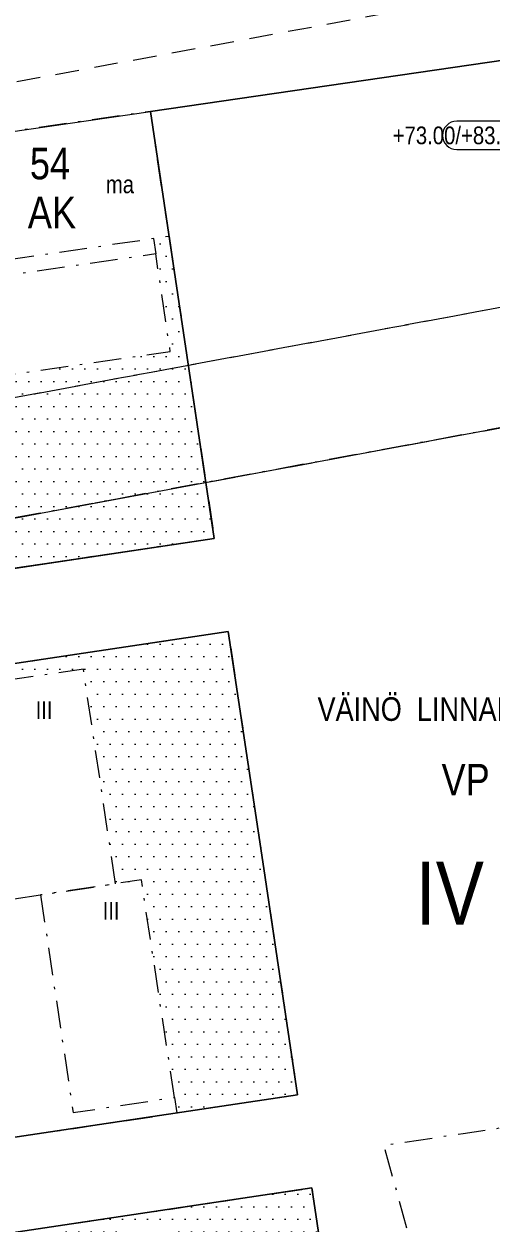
# Model space of a CAD drawing. Header units: metres. Extents: x 24485995 to 24488038, y 6819999 to 6822001.
# Drawn here: x 24486237.6 to 24486296.8, y 6821320.3 to 6821472.5 of the extents above; entities that cross this region are included whole.
import ezdxf

# ---------------------------------------------------------------- set-up
doc = ezdxf.new("R2010")
doc.units = ezdxf.units.M
for name, pattern in [('k10040', [10.3, 3.5, -1.5, 0.3, -1.5, 3.5]), ('k10050', [8, 3, -2, 3]), ('k10li0', [0]), ('k10vi1', [0])]:
    doc.linetypes.add(name, pattern=pattern)
for name, color, linetype, lineweight in [('AK_AsemakaavaTeksti_Kadun_puistonnimi', 7, 'Continuous', 0), ('AK_AsemakaavaTeksti_Kaupunginosan_nimi', 7, 'Continuous', 0), ('AK_AsemakaavaTeksti_Korttelinumero', 7, 'Continuous', 0), ('AK_Kaavamerkinta_Kayttotarkoitusalue', 7, 'Continuous', 0), ('AK_KayttotarkoitusSymboliViiva_Virkistysalueen_kuvio_murtoviiva', 7, 'Continuous', 0), ('AK_KayttotarkoitusViiva', 7, 'Continuous', 0), ('AK_MaanalainenkSymboli', 132, 'Continuous', 0), ('AK_MaanalainenkTeksti_Korkeusmerkinta', 132, 'Continuous', 0), ('AK_MaanalainenkViiva_Alueenosan_raja', 132, 'Continuous', 0), ('AK_MaanalainenkViiva_Liikennealueen_kuvio', 132, 'Continuous', 0), ('AK_MaanalainenkViiva_Ohj_Alueenosan_raja', 132, 'Continuous', 0), ('AK_MuuAsemakaavaTeksti_Alueenosan_kayttotarkoitus', 7, 'Continuous', 0), ('AK_MuuAsemakaavaViiva_alueenosan_raja', 7, 'Continuous', 0), ('AK_RakennusalaTeksti_Kerrosala_tai_luku', 7, 'Continuous', 0), ('AK_RakentaminenTeksti_Korkeusmerkinta_ja_soikio', 7, 'Continuous', 0), ('AK_YmparistoAlue_Istutettava_alue', 7, 'Continuous', 0)]:
    doc.layers.add(name, color=color, linetype=linetype, lineweight=lineweight)
doc.styles.add('ArialNarrow', font='ARIALN.TTF')
pattern_1 = [(0, (0, 0), (0.79375, 1.5875), [0, -1.5875])]

# ---------------------------------------------------------------- blocks, each defined once
blk = doc.blocks.new('AKP43')
at = {"layer": 'AK_RakentaminenTeksti_Korkeusmerkinta_ja_soikio', "color": 7, "linetype": 'Continuous', "lineweight": 13}
for p, q in [((4, 1.800000000745058), (-4, 1.800000000745058)), ((-4, -1.799999999813735), (4, -1.799999999813735))]:
    blk.add_line(p, q, dxfattribs=at)
for centre, start, end in [((-4, 0), 90, 270), ((4, 0), 270, 90)]:
    blk.add_arc(centre, 1.8, start, end, dxfattribs=at)

msp = doc.modelspace()

# ---------------------------------------------------------------- hatches: boundary and pattern name
at = {"layer": 'AK_YmparistoAlue_Istutettava_alue', "linetype": 'Continuous', "lineweight": 0}
h = msp.add_hatch(dxfattribs=at)
h.set_pattern_fill('DOTS', style=0)
h.set_pattern_definition(pattern_1)
h.paths.add_polyline_path([(24486232.6800479, 6821410.4779428), (24486233.04304731, 6821407.997284801), (24486233.4142462, 6821405.52662806), (24486233.78554481, 6821403.0559724), (24486235.5178961, 6821403.31607352), (24486259.7465263, 6821406.93693332), (24486261.7264724, 6821407.23692548), (24486255.9764938, 6821445.61679335), (24486254.0049385, 6821445.326844881), (24486254.2936341, 6821443.35631758), (24486256.1498027, 6821430.99306077), (24486231.9045043, 6821427.462539521), (24486230.0566003, 6821439.82596912), (24486228.3242416, 6821439.57590473), (24486228.604743, 6821437.6754505), (24486228.9759446, 6821435.19478054), (24486229.3471459, 6821432.724111911), (24486229.7184469, 6821430.25334436), (24486230.0896478, 6821427.7826779), (24486230.4526487, 6821425.312012651), (24486230.8238491, 6821422.8313481), (24486231.1951493, 6821420.36068488), (24486231.5663493, 6821417.89002274), (24486231.9375491, 6821415.41936168), (24486232.3088486, 6821412.9487017)], flags=0)
h = msp.add_hatch(dxfattribs=at)
h.set_pattern_fill('DOTS', style=0)
h.set_pattern_definition(pattern_1)
h.paths.add_polyline_path([(24486232.2594406, 6821388.74214936), (24486245.1202592, 6821390.662655171), (24486249.1955873, 6821363.40562475), (24486252.4788803, 6821363.89579872), (24486256.6777182, 6821336.289692641), (24486256.9745965, 6821334.30925918), (24486272.3021044, 6821336.60005834), (24486272.0051261, 6821338.5804918), (24486267.8722842, 6821366.206720191), (24486267.4267998, 6821369.16741779), (24486263.788816, 6821393.46345696), (24486263.4918246, 6821395.4339647), (24486231.9624418, 6821390.712592931)], flags=0)
h = msp.add_hatch(dxfattribs=at)
h.set_pattern_fill('DOTS', style=0)
h.set_pattern_definition(pattern_1)
h.paths.add_polyline_path([(24486274.4055524, 6821322.82712203), (24486274.108574, 6821324.79755578), (24486242.4637899, 6821320.06573822), (24486242.7607682, 6821318.085304761), (24486246.7122414, 6821318.6755819), (24486255.6134556, 6821320.00605562), (24486259.7544528, 6821292.32018562), (24486263.7141257, 6821292.91036295), (24486267.7809283, 6821265.71457646), (24486254.9283409, 6821263.79382561), (24486255.2253192, 6821261.81339215), (24486282.9186302, 6821265.95493258), (24486282.6216519, 6821267.93536604)], flags=0)

# ---------------------------------------------------------------- linework, layer by layer
at = {"layer": 'AK_KayttotarkoitusSymboliViiva_Virkistysalueen_kuvio_murtoviiva', "linetype": 'k10vi1', "lineweight": 9, "flags": 128}
msp.add_lwpolyline([(24486217.78521296, 6821397.62708182), (24486219.10800002, 6821388.792594674), (24486263.49272454, 6821395.436764717), (24486267.8685843, 6821366.202720115), (24486272.29930454, 6821336.603458169), (24486227.91572938, 6821329.957592281), (24486229.72459888, 6821318.156989726), (24486274.109174, 6821324.8008557), (24486282.91453034, 6821265.957832393), (24486238.53095518, 6821259.313966445), (24486240.28881804, 6821247.565361107), (24486284.67340033, 6821254.20922708), (24486293.47974031, 6821195.366203799), (24486313.25811803, 6821198.326589695), (24486303.28485212, 6821264.96235118), (24486295.885393, 6821314.40969011), (24486335.44313156, 6821320.330475562), (24486341.64167412, 6821278.913873076), (24486346.46952032, 6821279.635972115), (24486349.9304101, 6821280.1540431), (24486341.71801942, 6821335.015191885), (24486386.42862277, 6821341.709108896), (24486384.66875727, 6821353.458712396), (24486339.95914874, 6821346.76379544), (24486331.15182868, 6821405.596810191), (24486375.86241993, 6821412.290727202), (24486374.10355327, 6821424.039330756), (24486329.39296716, 6821417.345413746), (24486321.31644452, 6821471.298359509), (24486253.61091347, 6821461.442486028), (24486261.72477248, 6821407.237825497), (24486220.30791907, 6821401.03813058)], dxfattribs=at)
at = {"layer": 'AK_KayttotarkoitusViiva', "linetype": 'Continuous', "lineweight": 20, "flags": 128}
for points in [[(24486253.61091347, 6821461.442486028), (24486321.31644452, 6821471.298359509)], [(24486215.16073804, 6821455.844711784), (24486253.61091347, 6821461.442486028)], [(24486217.34097528, 6821400.594008325), (24486261.72477248, 6821407.237825497), (24486253.61091347, 6821461.442486028)], [(24486227.91572938, 6821329.957592281), (24486272.29930454, 6821336.60345817), (24486267.8685843, 6821366.202720115), (24486263.49272453, 6821395.436764717), (24486219.10800002, 6821388.792594674)], [(24486238.53095518, 6821259.313966444), (24486282.91453034, 6821265.957832393), (24486274.109174, 6821324.8008557), (24486229.72459888, 6821318.156989726)]]:
    msp.add_lwpolyline(points, dxfattribs=at)
at = {"layer": 'AK_MaanalainenkViiva_Alueenosan_raja', "linetype": 'k10040', "lineweight": 5, "flags": 128}
msp.add_lwpolyline([(24487904.87361478, 6822000), (24487912.66284948, 6821965.547976473), (24487865.91136703, 6821959.023233232), (24487839.00619374, 6821960.380583877), (24487795.62629104, 6821934.664907007), (24487733.22875406, 6821897.545141296), (24487490.510862, 6821748.591781736), (24487460.3801885, 6821729.374021492), (24487429.63895261, 6821710.439940128), (24487387.97988486, 6821686.566355907), (24487345.69957396, 6821664.46906561), (24487302.60738452, 6821644.026461491), (24487279.84107781, 6821634.2464034), (24487264.67166211, 6821627.98431945), (24487270.51552001, 6821613.251548915), (24487232.97410927, 6821598.363847012), (24487181.74592813, 6821580.346975229), (24487129.78396214, 6821564.570710141), (24487077.1861056, 6821551.064810015), (24487055.54982226, 6821546.214902224), (24487022.13461854, 6821539.734683873), (24487007.30555641, 6821528.531753907), (24486995.33731901, 6821519.49009478), (24486983.33516304, 6821510.493508863), (24486970.66175149, 6821502.470126279), (24486957.19624962, 6821495.861777741), (24486943.09603314, 6821490.745696072), (24486928.63298261, 6821486.769390621), (24486923.49114936, 6821485.99819088), (24486908.85468889, 6821483.802460931), (24486903.4165291, 6821482.986622904), (24486900.74834574, 6821482.586340739), (24486891.59202226, 6821484.389481076), (24486877.62462682, 6821489.857638838), (24486864.68187993, 6821497.438757803), (24486853.08101586, 6821506.947007664), (24486732.65993438, 6821483.587592342), (24486723.16988507, 6821482.645788054), (24486713.63744644, 6821482.362874729), (24486704.10830397, 6821482.740207276), (24486694.62813206, 6821483.775978277), (24486685.24237313, 6821485.465222054), (24486671.58047312, 6821487.444848998), (24486657.8127737, 6821486.434926826), (24486560.79676686, 6821470.077746279), (24486112.19613158, 6821386.781519877), (24486064.08721448, 6821378.832821947), (24486015.55370751, 6821372.777475479), (24486000, 6821371.459941946)], dxfattribs=at)
at = {"layer": 'AK_MaanalainenkViiva_Liikennealueen_kuvio', "linetype": 'k10li0', "lineweight": 5, "flags": 128}
msp.add_lwpolyline([(24486000, 6821371.459941946), (24486015.55370751, 6821372.777475479), (24486064.08721448, 6821378.832821947), (24486112.19613158, 6821386.781519877), (24486560.79676686, 6821470.077746279), (24486657.8127737, 6821486.434926826), (24486671.58047312, 6821487.444848998), (24486685.24237313, 6821485.465222054), (24486694.62813206, 6821483.775978277), (24486704.10830397, 6821482.740207276), (24486713.63744644, 6821482.362874729), (24486723.16988507, 6821482.645788054), (24486732.65993438, 6821483.587592342), (24486853.08101586, 6821506.947007664), (24486864.68187993, 6821497.438757803), (24486877.62462682, 6821489.857638838), (24486891.59202226, 6821484.389481076), (24486900.74834574, 6821482.586340739), (24486903.4165291, 6821482.986622904), (24486908.85468889, 6821483.802460931), (24486923.49114936, 6821485.99819088), (24486928.63298261, 6821486.769390621), (24486943.09603314, 6821490.745696072), (24486957.19624962, 6821495.861777741), (24486970.66175149, 6821502.470126279), (24486983.33516304, 6821510.493508863), (24486995.33731901, 6821519.49009478), (24487007.30555641, 6821528.531753907), (24487022.13461854, 6821539.734683873), (24487055.54982226, 6821546.214902224), (24487077.1861056, 6821551.064810015), (24487129.78396214, 6821564.570710141), (24487181.74592813, 6821580.346975229), (24487232.97410927, 6821598.363847012), (24487270.51552001, 6821613.251548915), (24487264.67166211, 6821627.98431945), (24487279.84107781, 6821634.2464034), (24487302.60738452, 6821644.026461491), (24487345.69957396, 6821664.46906561), (24487387.97988486, 6821686.566355907), (24487429.63895261, 6821710.439940128), (24487460.3801885, 6821729.374021492), (24487490.510862, 6821748.591781736), (24487733.22875406, 6821897.545141296), (24487795.62629104, 6821934.664907007), (24487839.00619374, 6821960.380583877), (24487865.91136703, 6821959.023233232), (24487912.66284948, 6821965.547976473), (24487904.87361478, 6822000)], dxfattribs=at)
at = {"layer": 'AK_MaanalainenkViiva_Ohj_Alueenosan_raja', "linetype": 'k10050', "lineweight": 5, "flags": 128}
for points in [[(24486000, 6821425.974957629), (24486008.04983709, 6821426.695594965), (24486039.62193151, 6821430.381455087), (24486071.08328405, 6821434.916242789), (24486102.4110762, 6821440.296666589), (24486443.39178116, 6821503.603404675), (24486478.24162368, 6821511.772215958), (24486674.93828571, 6821548.299689063), (24486691.1830518, 6821553.212569921), (24486705.96310273, 6821561.554150122), (24486712.47656316, 6821565.792840132), (24486719.35890751, 6821569.4018494), (24486726.54943561, 6821572.349337096), (24486733.93942276, 6821574.980511087), (24486968.95230106, 6821621.873653551), (24486982.25479571, 6821622.725367483), (24486995.56167304, 6821621.944930144), (24487008.67343405, 6821619.54402332), (24487025.99593863, 6821617.265540414), (24487043.38101058, 6821619.003065493), (24487079.62243222, 6821627.512906465), (24487115.57660186, 6821637.164542367), (24487158.1792231, 6821646.889163306), (24487215.01930819, 6821667.034208128), (24487270.75622987, 6821690.055705404), (24487325.2442119, 6821715.894095032), (24487378.33962444, 6821744.482505399), (24487399.52053005, 6821756.85665916), (24487420.53116028, 6821769.517554832), (24487441.77202309, 6821782.516764118), (24487577.80325762, 6821865.992210007), (24487628.4900544, 6821898.269683968), (24487766.31448046, 6821982.846552528), (24487783.58924551, 6821993.413718481), (24487794.5766772, 6822000)], [(24487904.87339222, 6822000), (24487909.36283025, 6821980.142686132), (24487865.25998219, 6821974.073706715), (24487835.24549861, 6821975.587920698), (24487787.96676784, 6821947.56157241), (24487725.47054499, 6821910.383148302), (24487482.55415126, 6821761.307865121), (24487452.41329662, 6821742.083596319), (24487421.97459453, 6821723.33586581), (24487380.7741803, 6821699.725064206), (24487339.00867076, 6821677.896793846), (24487296.43032693, 6821657.698653143), (24487274.01855171, 6821648.070895205), (24487241.88627379, 6821634.806373271), (24487209.38911433, 6821622.462703989), (24487176.55345565, 6821611.04992382), (24487143.40595414, 6821600.577301731), (24487112.33100671, 6821592.056149246), (24487081.25603137, 6821583.535038142), (24487052.48380855, 6821576.807952903), (24487018.01780948, 6821570.337142857), (24486849.52102042, 6821538.950983053), (24486695.51194739, 6821510.350964483), (24486558.05864524, 6821484.825195177), (24486109.60384977, 6821401.557171783), (24486061.93468444, 6821393.681123991), (24486013.99091123, 6821387.69935043), (24486000, 6821386.514201333)], [(24486903.4165291, 6821482.986622904), (24486908.85468889, 6821483.802460931), (24486923.49114936, 6821485.99819088), (24486928.63298261, 6821486.769390621), (24486943.09603314, 6821490.745696072), (24486957.19624962, 6821495.861777741), (24486970.66175149, 6821502.470126279), (24486983.33516304, 6821510.493508863), (24486995.33731901, 6821519.49009478), (24487007.30555641, 6821528.531753907), (24487022.13461854, 6821539.734683873), (24487055.54982226, 6821546.214902224), (24487077.1861056, 6821551.064810015), (24487129.78396214, 6821564.570710141), (24487181.74592813, 6821580.346975229), (24487232.97410927, 6821598.363847012), (24487270.51552001, 6821613.251548915), (24487264.67166211, 6821627.98431945), (24487279.84107781, 6821634.2464034), (24487302.60738452, 6821644.026461491), (24487345.69957396, 6821664.46906561), (24487387.97988486, 6821686.566355907), (24487429.63895261, 6821710.439940128), (24487460.3801885, 6821729.374021492), (24487490.510862, 6821748.591781736), (24487733.22875406, 6821897.545141296), (24487795.62629104, 6821934.664907007), (24487839.00619374, 6821960.380583877), (24487865.91136703, 6821959.023233232), (24487912.66284948, 6821965.547976473), (24487909.36283025, 6821980.142686132), (24487865.25998219, 6821974.073706715), (24487835.24549861, 6821975.587920698), (24487787.96676784, 6821947.56157241), (24487725.47054499, 6821910.383148302), (24487482.55415126, 6821761.307865121), (24487452.41329662, 6821742.083596319), (24487421.97459453, 6821723.33586581), (24487380.7741803, 6821699.725064206), (24487339.00867076, 6821677.896793846), (24487296.43032693, 6821657.698653143), (24487274.01855171, 6821648.070895205), (24487241.88627379, 6821634.806373271), (24487209.38911433, 6821622.462703989), (24487176.55345565, 6821611.04992382), (24487143.40595414, 6821600.577301731), (24487112.33100671, 6821592.056149246), (24487081.25603137, 6821583.535038142), (24487052.48380855, 6821576.807952903), (24487018.01780948, 6821570.337142857), (24486849.52102042, 6821538.950983053), (24486695.51194739, 6821510.350964483), (24486558.05864524, 6821484.825195177), (24486109.60384977, 6821401.557171783), (24486061.93468444, 6821393.681123991), (24486013.99091123, 6821387.69935043), (24486000, 6821386.514201333)], [(24486000, 6821425.974957629), (24486008.04983709, 6821426.695594965), (24486039.62193151, 6821430.381455087), (24486071.08328405, 6821434.916242789), (24486102.4110762, 6821440.296666589), (24486443.39178116, 6821503.603404675), (24486478.24162368, 6821511.772215958), (24486674.93828571, 6821548.299689063), (24486691.1830518, 6821553.212569921), (24486705.96310273, 6821561.554150122), (24486712.47656316, 6821565.792840132)], [(24486000, 6821371.459941946), (24486015.55370751, 6821372.777475479), (24486064.08721448, 6821378.832821947), (24486112.19613158, 6821386.781519877), (24486560.79676686, 6821470.077746279), (24486657.8127737, 6821486.434926826), (24486671.58047312, 6821487.444848998), (24486685.24237313, 6821485.465222054), (24486694.62813206, 6821483.775978277), (24486704.10830397, 6821482.740207276), (24486713.63744644, 6821482.362874729), (24486723.16988507, 6821482.645788054), (24486732.65993438, 6821483.587592342), (24486853.08101586, 6821506.947007664), (24486864.68187993, 6821497.438757803), (24486877.62462682, 6821489.857638838), (24486891.59202226, 6821484.389481076), (24486900.74834574, 6821482.586340739), (24486903.4165291, 6821482.986622904)]]:
    msp.add_lwpolyline(points, dxfattribs=at)
at = {"layer": 'AK_MuuAsemakaavaViiva_alueenosan_raja', "linetype": 'k10040', "lineweight": 5, "flags": 128}
for points in [[(24486210.0918694, 6821449.018723059), (24486211.56789154, 6821439.156371568), (24486228.02454013, 6821441.549861945), (24486255.97989371, 6821445.618193272), (24486253.61091347, 6821461.442486028), (24486225.65652277, 6821457.373344594), (24486215.16073804, 6821455.844711784)], [(24486255.97989371, 6821445.618193272), (24486261.72477248, 6821407.237825497), (24486259.74682624, 6821406.941833354), (24486235.51749613, 6821403.314873498), (24486233.7865448, 6821403.055872399)], [(24486254.00093856, 6821445.330245022), (24486254.29693408, 6821443.352217451)], [(24486230.05250043, 6821439.823769168), (24486231.90350432, 6821427.461439513), (24486256.14690282, 6821430.990060795), (24486254.29693408, 6821443.352217451), (24486230.05250043, 6821439.823769168)], [(24486231.96464176, 6821390.717593058), (24486263.49272453, 6821395.436764717), (24486263.78871601, 6821393.458756938), (24486267.42459992, 6821369.16971776), (24486267.8685843, 6821366.202720115), (24486272.00332618, 6821338.581391727), (24486272.29930454, 6821336.60345817), (24486256.97579648, 6821334.309159215)], [(24486231.96464176, 6821390.717593058), (24486219.10800002, 6821388.792594674), (24486223.04003821, 6821362.524753228), (24486224.52097749, 6821352.63483046), (24486227.91572938, 6821329.957592281), (24486256.97579648, 6821334.309159215)], [(24486249.19718722, 6821363.407324809), (24486245.11725924, 6821390.663655171), (24486232.26064056, 6821388.739549307), (24486236.34060966, 6821361.482016804), (24486239.67949937, 6821361.982099602), (24486249.19718722, 6821363.407324809)], [(24486239.67949937, 6821361.982099602), (24486243.81823101, 6821334.360841862), (24486256.67481827, 6821336.286092681), (24486252.47508046, 6821363.898398669), (24486249.19718722, 6821363.407324809), (24486239.67949937, 6821361.982099602)], [(24486302.76289027, 6821268.45023401), (24486294.85114425, 6821267.265079672), (24486287.97364699, 6821313.22553574), (24486283.25190475, 6821330.212912772), (24486293.29558232, 6821331.716108739), (24486332.85332118, 6821337.636891601), (24486335.44313156, 6821320.330475561)], [(24486256.67481827, 6821336.28609268), (24486256.97579648, 6821334.309159215)], [(24486242.46218996, 6821320.063238258), (24486274.109174, 6821324.8008557), (24486274.40515237, 6821322.822922145), (24486282.61855196, 6821267.93576595), (24486282.91453034, 6821265.957832393), (24486255.2234193, 6821261.812292136)]]:
    msp.add_lwpolyline(points, dxfattribs=at)

# ---------------------------------------------------------------- block references
at = {"layer": 'AK_MaanalainenkSymboli', "color": 133, "lineweight": 5, "true_color": 0x40e0d0}
msp.add_blockref('AKP43', (24486296.48303051, 6821458.4028934), dxfattribs=at)

# ---------------------------------------------------------------- texts
at = {"layer": 'AK_AsemakaavaTeksti_Kadun_puistonnimi', "linetype": 'Continuous', "lineweight": 5, "style": 'ArialNarrow'}
msp.add_text('VÄINÖ  LINNAN  PUISTO', height=3, dxfattribs=at).set_placement((24486274.82211343, 6821384.083427966))
at = {"layer": 'AK_AsemakaavaTeksti_Kaupunginosan_nimi', "linetype": 'Continuous', "lineweight": 0, "style": 'ArialNarrow'}
msp.add_text('IV', height=8, dxfattribs=at).set_placement((24486287.27659931, 6821358.215234818))
at = {"layer": 'AK_AsemakaavaTeksti_Korttelinumero', "linetype": 'Continuous', "lineweight": 5, "style": 'ArialNarrow'}
msp.add_text('54', height=4, dxfattribs=at).set_placement((24486238.33080582, 6821452.82516985))
at = {"layer": 'AK_Kaavamerkinta_Kayttotarkoitusalue', "linetype": 'Continuous', "lineweight": 0, "style": 'ArialNarrow'}
for s, p in [('AK', (24486238.07250276, 6821446.625038414)), ('VP', (24486290.55862119, 6821374.624611387))]:
    msp.add_text(s, height=4, dxfattribs=at).set_placement(p)
at = {"layer": 'AK_MaanalainenkTeksti_Korkeusmerkinta', "linetype": 'Continuous', "lineweight": 0, "style": 'ArialNarrow'}
msp.add_text('+73.00/+83.00', height=2.25, dxfattribs=at).set_placement((24486284.35507133, 6821457.2778934))
at = {"layer": 'AK_MuuAsemakaavaTeksti_Alueenosan_kayttotarkoitus', "linetype": 'Continuous', "lineweight": 0, "style": 'ArialNarrow'}
msp.add_text('ma', height=2.25, dxfattribs=at).set_placement((24486247.96689986, 6821451.061881736))
at = {"layer": 'AK_RakennusalaTeksti_Kerrosala_tai_luku', "linetype": 'Continuous', "lineweight": 0, "style": 'ArialNarrow'}
for p in [(24486239.05804119, 6821384.316891384), (24486247.56088211, 6821358.854244351)]:
    msp.add_text('III', height=2.25, dxfattribs=at).set_placement(p)

doc.saveas('drawing.dxf')
